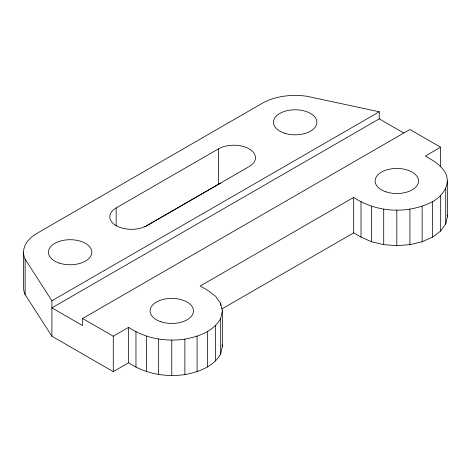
<?xml version="1.0" encoding="UTF-8"?>
<svg xmlns="http://www.w3.org/2000/svg" width="471" height="471" viewBox="0 0 471 471"><rect width="100%" height="100%" fill="white"/><g stroke="black" fill="none" stroke-linecap="round" stroke-linejoin="round"><path stroke-width="0.71" d="M23.55 252.232L23.55 287.669A46.57 26.888 0 0 0 25.14 294.628L51.904 336.212L113.281 371.648L128.624 362.788C145.062 373.774 165.451 377.406 184.873 374.592C198.568 372.049 213.51 366.791 220.675 353.921L220.675 318.484L222.4 310.919L220.675 303.353L215.618 296.3L207.57 290.248L200.234 286.009L353.674 197.42C376.747 212.721 408.057 214.352 432.619 201.659C442.399 196.254 450.824 184.803 445.725 173.422C441.303 165.244 433.167 160.434 425.284 156.078L440.626 147.217L440.626 166.746M220.675 353.921L222.4 346.356L222.4 310.919M221.882 308.947L353.674 232.857L361.016 237.096L371.501 241.741L383.712 244.661L396.817 245.656L409.923 244.661L422.134 241.741L432.619 237.096L440.668 231.037L445.725 223.99L447.45 216.425L447.45 180.988M403.676 132.975L379.249 118.869L51.904 307.863L82.596 325.579L82.596 318.49L113.281 336.212L128.624 327.351C145.062 338.337 165.451 341.97 184.873 339.155C198.568 336.618 213.51 331.354 220.675 318.484M116.154 207.941L218.45 148.877A21.701 12.529 0 0 1 249.135 148.877A21.701 12.529 0 0 1 249.135 166.599L146.84 225.656A21.701 12.529 0 0 1 116.154 225.656A21.701 12.529 0 0 1 116.154 207.941L116.154 226.015M144.744 226.869L218.45 184.314A21.701 12.529 0 0 1 220.911 183.089M51.904 336.212L51.904 300.775L379.249 111.786L379.249 118.869M82.596 318.49L409.941 129.501L440.626 147.217M379.249 111.786L307.227 96.331A46.57 26.888 0 0 0 262.241 103.29L37.191 233.222A46.57 26.888 0 0 0 25.14 259.191L25.14 294.628M25.14 259.191L51.904 300.775M447.138 215.047L447.45 216.425M222.088 344.978L222.4 346.356M445.725 188.553L445.725 223.99M440.668 195.6L440.668 231.037M432.619 201.659L432.619 237.096M422.134 206.304L422.134 241.741M409.923 209.224L409.923 244.661M396.817 210.219L396.817 245.656M383.712 209.224L383.712 244.661M371.501 206.304L371.501 241.741M361.016 201.659L361.016 237.096M353.674 197.42L353.674 232.857M220.675 303.353L220.675 305.52M218.45 148.877L218.45 184.314M215.618 325.532L215.618 360.969M207.57 331.59L207.57 367.027M197.084 336.235L197.084 371.672M184.873 339.155L184.873 374.592M171.768 340.15L171.768 375.587M158.662 339.155L158.662 374.592M146.452 336.235L146.452 371.672M135.966 331.59L135.966 367.027M128.624 327.351L128.624 362.788M113.281 336.212L113.281 371.648M284.319 133.152A21.701 12.529 0 0 0 316.871 122.301A21.701 12.529 0 0 0 284.319 111.45A21.701 12.529 0 0 0 284.319 133.152M59.269 263.083A21.701 12.529 0 0 0 91.821 252.232A21.701 12.529 0 0 0 59.269 241.382A21.701 12.529 0 0 0 59.269 263.083M385.967 191.838A21.701 12.529 0 0 0 418.519 180.988A21.701 12.529 0 0 0 385.967 170.137A21.701 12.529 0 0 0 385.967 191.838M160.917 321.77A21.701 12.529 0 0 0 193.469 310.919A21.701 12.529 0 0 0 160.917 300.068A21.701 12.529 0 0 0 160.917 321.77"/></g></svg>
